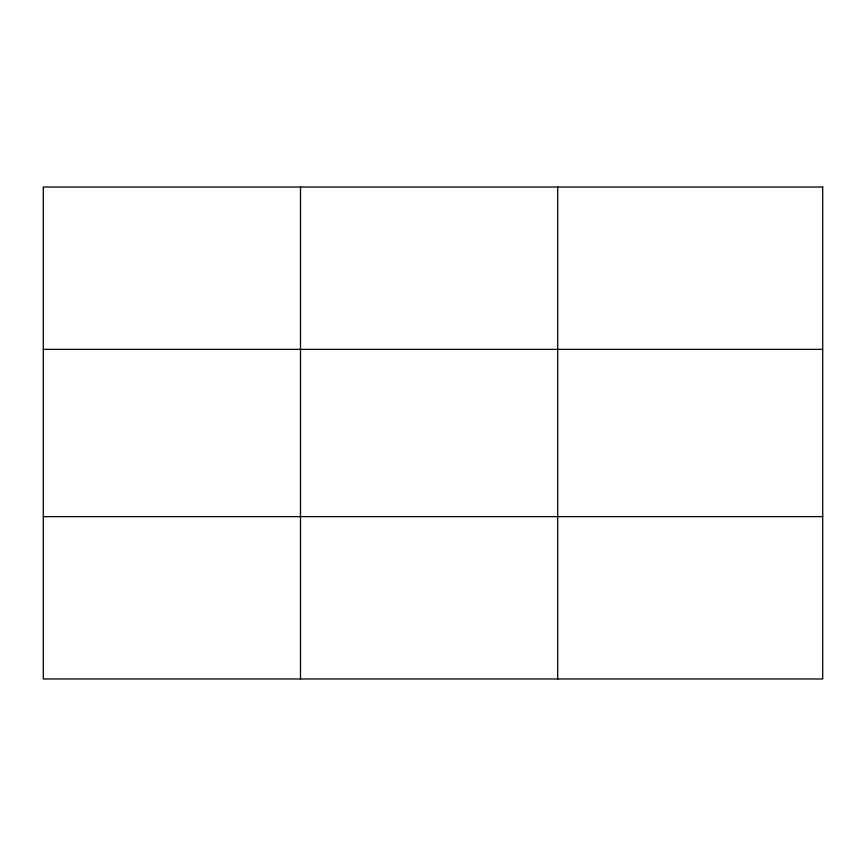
<?xml version="1.0" encoding="UTF-8"?>
<svg xmlns="http://www.w3.org/2000/svg" width="866" height="866" viewBox="0 0 866 866"><rect width="100%" height="100%" fill="white"/><g stroke="black" fill="none" stroke-linecap="round" stroke-linejoin="round"><path stroke-width="1.3" d="M300.502 187.024L300.502 678.976M557.704 187.024L557.704 678.976M43.3 349.366L822.7 349.366M43.3 516.634L822.7 516.634M822.7 187.024L822.7 678.976L43.3 678.976L43.3 187.024L822.7 187.024"/></g></svg>
